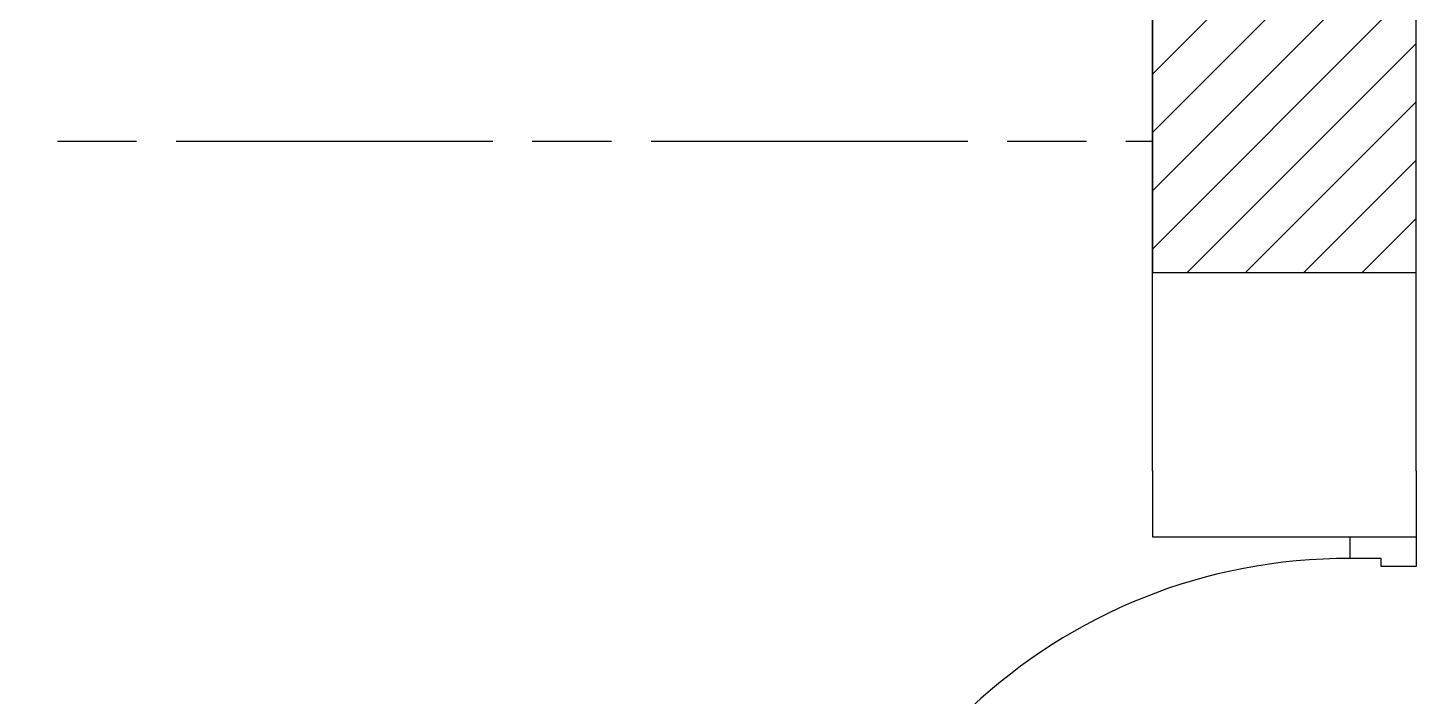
# Model space of a CAD drawing. Header units: inches. Extents: x 5 to 80005, y 6 to 60006.
# Drawn here: x 12399 to 14504, y 23596 to 24610 of the extents above; entities that cross this region are included whole.
import ezdxf

# ---------------------------------------------------------------- set-up
doc = ezdxf.new("R2010")
doc.units = ezdxf.units.IN
doc.header["$MEASUREMENT"] = 0
doc.linetypes.add('ACAD_ISO08W100', pattern=[36, 24, -3, 6, -3])
doc.layers.add('freecads.com', color=7, linetype='Continuous')

# ---------------------------------------------------------------- blocks, each defined once
blk = doc.blocks.new('columnn')
h = blk.add_hatch()
h.set_pattern_fill('ANSI31', color=256, scale=500)
h.set_pattern_definition([(45, (-20875.046, -16891.983), (-44.19417, 44.19417), [])])
h.paths.add_polyline_path([(0, 200), (-200, 200), (-200, 0), (0, 0)])
h.paths.add_polyline_path([(200, 200), (0, 200), (0, 0), (200, 0)])
h.paths.add_polyline_path([(0, 0), (-200, 0), (-200, -200), (0, -200)])
h.paths.add_polyline_path([(200, 0), (0, 0), (0, -200), (200, -200)])
for p, q in [((-200, 200), (-200, -200)), ((-200, 200), (200, 200)), ((200, -200), (200, 200)), ((200, -200), (-200, -200))]:
    blk.add_line(p, q)

msp = doc.modelspace()

# ---------------------------------------------------------------- linework, layer by layer
for p, q in [((14103.79238, 23937.79966), (14103.79238, 29237.79966)), ((14103.79238, 23937.79966), (14103.79238, 28837.79966)), ((14503.79238, 23937.79966), (14503.79238, 28837.79966)), ((14103.79238, 23837.79966), (14503.79238, 23837.79966))]:
    msp.add_line(p, q)
at = {"color": 7, "linetype": 'ACAD_ISO08W100', "ltscale": 20, "true_color": 0xffffff}
for p, q in [((11903.79238, 24437.79966), (14103.79238, 24437.79966)), ((14103.79238, 23937.79966), (14103.79238, 23837.79966)), ((14503.79238, 23937.79966), (14503.79238, 23837.79966))]:
    msp.add_line(p, q, dxfattribs=at)
at = {"layer": 'freecads.com'}
for p, q in [((14403.79238, 23804.79966), (14403.79238, 23837.79966)), ((14403.79238, 23837.79966), (14503.79238, 23837.79966)), ((14503.79238, 23837.79966), (14503.79238, 23792.79966)), ((14503.79238, 23837.79966), (14503.79238, 23792.79966)), ((14450.79238, 23804.79966), (14403.79238, 23804.79966)), ((14450.79238, 23792.79966), (14450.79238, 23804.79966)), ((14503.79238, 23792.79966), (14450.79238, 23792.79966))]:
    msp.add_line(p, q, dxfattribs=at)
msp.add_arc((14399.43906, 22971.79966), 833.01138, 89.70056316, 176.60341363, dxfattribs=at)

# ---------------------------------------------------------------- block references
msp.add_blockref('columnn', (14303.79238, 24437.79966))

doc.saveas('drawing.dxf')
